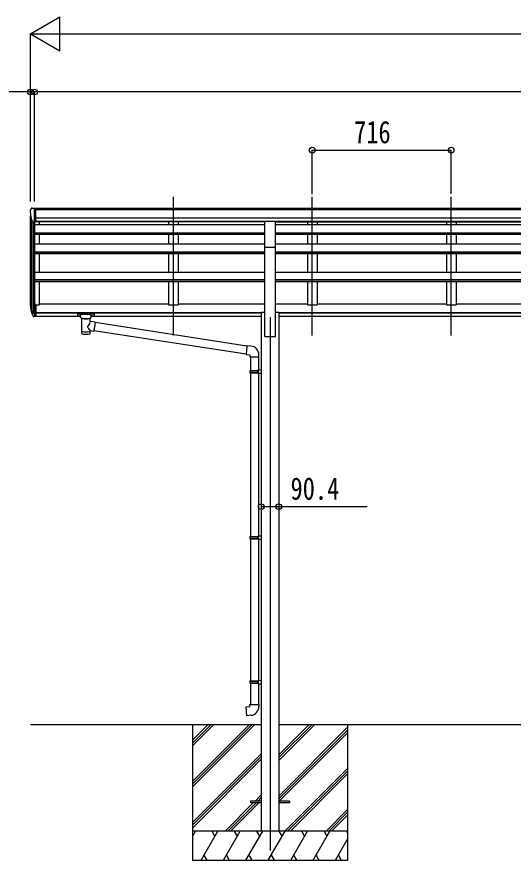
# Model space of a CAD drawing. Units: millimetres, scale not verified. Extents: x -14718 to 14718, y -10395 to 10395.
# Drawn here: x -6372 to -3814, y -6038 to -1688 of the extents above; entities that cross this region are included whole.
import ezdxf
from ezdxf.enums import TextEntityAlignment as Align

# ---------------------------------------------------------------- set-up
doc = ezdxf.new("R2010")
doc.units = ezdxf.units.MM
doc.header["$LTSCALE"] = 40
for name, color, linetype in [('0-3_YKK_12', 2, 'Continuous'), ('0-4_YKK_13', 4, 'Continuous'), ('0-5_YKK_A1', 4, 'Continuous'), ('0-6_YKK_D', 6, 'Continuous')]:
    doc.layers.add(name, color=color, linetype=linetype)
doc.styles.add('ＭＳ ゴシック', font='')
doc.styles.get('ＭＳ ゴシック').set_extended_font_data('MS Gothic')

msp = doc.modelspace()

# ---------------------------------------------------------------- linework, layer by layer
at = {"layer": '0-3_YKK_12'}
for p, q in [((-5565.43, -3331.29), (-5565.43, -2616.41)), ((-4849.43, -3331.29), (-4849.43, -2616.41)), ((-4133.43, -3331.29), (-4133.43, -2616.41)), ((-5067.43, -3237.5), (-5067.43, -5987.5))]:
    msp.add_line(p, q, dxfattribs=at)
at = {"layer": '0-4_YKK_13'}
for p, q in [((-6303.43, -2683.4), (-6303.43, -2684.03)), ((-6296.52, -2674.6), (-6300.59, -2680.4)), ((-6293.43, -2674.03), (-6295.76, -2674.17)), ((-6293.43, -2674.03), (-6274.93, -2674.03)), ((-6281.43, -2747.01), (-6281.43, -2674.03)), ((-6274.93, -2674.03), (-6264.93, -2674.12)), ((-6274.93, -2746.01), (-6274.93, -2674.03)), ((-6264.93, -2675.63), (-6264.93, -2674.12)), ((-6289.05, -2745.2), (-6298.33, -2729.13)), ((-6281.43, -2747.01), (-6286.64, -2746.7)), ((-6274.93, -2746.01), (-6281.43, -2746.01)), ((-5039.93, -2744.27), (-5094.93, -2744.27)), ((-5094.93, -2875.97), (-5094.93, -2744.27)), ((-5039.93, -2875.97), (-5039.93, -2744.27)), ((-5094.93, -2875.97), (-5039.93, -2875.97)), ((-6281.43, -3172.2), (-6281.43, -3234.09)), ((-6274.93, -3172.2), (-6281.43, -3172.2)), ((-6274.93, -3172.2), (-6274.93, -3233.27)), ((-6299.04, -3198.24), (-6288.87, -3217.42)), ((-6287.86, -3216.17), (-6297.62, -3197.75)), ((-6296.45, -3215.1), (-6288.87, -3232.59)), ((-6281.43, -3216.92), (-6286.56, -3216.92)), ((-6274.93, -3210.52), (-6281.43, -3210.52)), ((-6274.93, -3215.92), (-6281.43, -3215.92)), ((-6057.93, -3218.31), (-5974.93, -3218.31)), ((-6281.43, -3218.92), (-6286.28, -3218.92)), ((-6281.43, -3234.09), (-6286.28, -3234.09)), ((-6274.93, -3233.27), (-6281.43, -3233.27)), ((-6059.93, -3218.98), (-6059.93, -3229.74)), ((-6059.93, -3219.17), (-6059.93, -3220.71)), ((-6057.93, -3220.49), (-5974.93, -3220.49)), ((-6057.93, -3230.4), (-6043.43, -3230.4)), ((-6043.43, -3237.21), (-6043.43, -3226.93)), ((-6039.33, -3241.71), (-6039.35, -3322)), ((-5993.53, -3259.28), (-5993.53, -3241.7)), ((-5968.31, -3263.19), (-5993.53, -3259.28)), ((-5989.43, -3237.21), (-5989.43, -3226.93)), ((-5989.43, -3230.4), (-5974.93, -3230.4)), ((-5972.93, -3218.98), (-5972.93, -3229.74)), ((-5993.51, -3322), (-5993.53, -3305.37)), ((-5968.31, -3263.19), (-5975.33, -3308.45)), ((-5186.72, -3386.51), (-5968.62, -3265.21)), ((-5993.53, -3305.63), (-5975.33, -3308.45)), ((-5190.39, -3428.44), (-5975.06, -3306.71)), ((-5165.71, -3386.28), (-5186.55, -3384.46)), ((-5124.63, -3442.03), (-5124.63, -3431.11)), ((-5170.63, -3442.03), (-5124.63, -3442.03)), ((-5168.63, -3442.03), (-5168.63, -3511.56)), ((-5126.63, -3442.03), (-5126.63, -3509)), ((-5170.63, -3513.56), (-5169.63, -3511.56)), ((-5170.63, -3513.56), (-5126.63, -3513.56)), ((-5170.63, -3513.56), (-5170.63, -3521.56)), ((-5170.63, -3521.56), (-5126.63, -3521.56)), ((-5170.63, -3521.56), (-5169.63, -3523.56)), ((-5169.63, -3511.56), (-5126.63, -3511.56)), ((-5131.11, -3513.56), (-5131.54, -3511.56)), ((-5128.63, -3509.06), (-5112.63, -3508.59)), ((-5128.63, -3511.06), (-5128.63, -3509.06)), ((-5128.63, -3511.06), (-5126.63, -3511.06)), ((-5112.63, -3508.59), (-5112.63, -3526.53)), ((-5169.63, -3523.56), (-5126.63, -3523.56)), ((-5168.63, -3523.56), (-5168.63, -4367.74)), ((-5128.63, -3526.06), (-5128.63, -3524.06)), ((-5128.63, -3526.06), (-5112.63, -3526.53)), ((-5126.63, -3526.12), (-5126.63, -4365.19)), ((-5170.63, -4369.74), (-5169.63, -4367.74)), ((-5170.63, -4369.74), (-5126.63, -4369.74)), ((-5170.63, -4369.74), (-5170.63, -4377.74)), ((-5170.63, -4377.74), (-5126.63, -4377.74)), ((-5170.63, -4377.74), (-5169.63, -4379.74)), ((-5169.63, -4367.74), (-5126.63, -4367.74)), ((-5169.63, -4379.74), (-5126.63, -4379.74)), ((-5168.63, -4379.74), (-5168.63, -5112.9)), ((-5131.11, -4369.74), (-5131.54, -4367.74)), ((-5128.63, -4365.24), (-5112.63, -4364.77)), ((-5128.63, -4367.24), (-5128.63, -4365.24)), ((-5128.63, -4367.24), (-5126.63, -4367.24)), ((-5128.63, -4382.24), (-5128.63, -4380.24)), ((-5128.63, -4382.24), (-5112.63, -4382.71)), ((-5126.63, -4382.3), (-5126.63, -5110.35)), ((-5112.63, -4364.77), (-5112.63, -4382.71)), ((-5170.63, -5114.9), (-5169.63, -5112.9)), ((-5170.63, -5114.9), (-5126.63, -5114.9)), ((-5170.63, -5114.9), (-5170.63, -5122.9)), ((-5170.63, -5122.9), (-5126.63, -5122.9)), ((-5170.63, -5122.9), (-5169.63, -5124.9)), ((-5169.63, -5112.9), (-5126.63, -5112.9)), ((-5169.63, -5124.9), (-5126.63, -5124.9)), ((-5168.63, -5124.9), (-5168.63, -5234.9)), ((-5131.11, -5114.9), (-5131.54, -5112.9)), ((-5128.63, -5110.4), (-5112.63, -5109.93)), ((-5128.63, -5112.4), (-5128.63, -5110.4)), ((-5128.63, -5112.4), (-5126.63, -5112.4)), ((-5128.63, -5127.4), (-5128.63, -5125.4)), ((-5128.63, -5127.4), (-5112.63, -5127.87)), ((-5126.63, -5127.46), (-5126.63, -5234.9)), ((-5112.63, -5109.93), (-5112.63, -5127.87)), ((-5170.63, -5234.9), (-5124.63, -5234.9)), ((-5170.63, -5244.9), (-5170.63, -5234.9)), ((-5124.63, -5234.9), (-5124.63, -5245.82)), ((-5167.43, -5733), (-5167.43, -5742)), ((-5112.63, -5733), (-5167.43, -5733)), ((-4967.43, -5733), (-5022.23, -5733)), ((-4967.43, -5733), (-4967.43, -5742)), ((-5112.63, -5742), (-5167.43, -5742)), ((-4967.43, -5742), (-5022.23, -5742))]:
    msp.add_line(p, q, dxfattribs=at)
for points in [[(-6059.93, -3218.98), (-6059.89, -3218.78), (-6059.81, -3218.65), (-6059.71, -3218.55), (-6059.61, -3218.49), (-6059.49, -3218.45), (-6059.2, -3218.38), (-6058.71, -3218.34), (-6058.16, -3218.32), (-6057.93, -3218.31)], [(-5974.93, -3218.31), (-5974.58, -3218.32), (-5974.05, -3218.34), (-5973.6, -3218.4), (-5973.29, -3218.47), (-5973.13, -3218.57), (-5973.01, -3218.71), (-5972.94, -3218.89), (-5972.93, -3218.98)], [(-6059.93, -3229.74), (-6059.89, -3229.93), (-6059.81, -3230.07), (-6059.71, -3230.16), (-6059.61, -3230.22), (-6059.49, -3230.27), (-6059.2, -3230.33), (-6058.71, -3230.38), (-6058.16, -3230.4), (-6057.93, -3230.4)], [(-6043.39, -3237.15), (-6043.42, -3237.51), (-6043.17, -3238.47), (-6042.65, -3239.35), (-6041.85, -3240.19), (-6040.73, -3240.99), (-6039.33, -3241.71)], [(-5993.53, -3241.7), (-5993.3, -3241.61), (-5991.94, -3240.87), (-5990.83, -3240.02), (-5990.07, -3239.16), (-5989.61, -3238.26), (-5989.44, -3237.37)], [(-5974.93, -3230.4), (-5974.58, -3230.4), (-5974.05, -3230.37), (-5973.6, -3230.32), (-5973.29, -3230.24), (-5973.13, -3230.15), (-5973.01, -3230.01), (-5972.94, -3229.83), (-5972.93, -3229.74)], [(-5186.55, -3384.46), (-5190.55, -3430.28), (-5170.63, -3432.03), (-5170.63, -3442.03)], [(-5131.11, -3513.56), (-5131.11, -3521.56), (-5131.54, -3523.56)], [(-5128.63, -3524.06), (-5126.63, -3524.06), (-5126.63, -3511.06)], [(-5131.11, -4369.74), (-5131.11, -4377.74), (-5131.54, -4379.74)], [(-5128.63, -4380.24), (-5126.63, -4380.24), (-5126.63, -4367.24)], [(-5131.11, -5114.9), (-5131.11, -5122.9), (-5131.54, -5124.9)], [(-5128.63, -5125.4), (-5126.63, -5125.4), (-5126.63, -5112.4)], [(-5165.71, -5290.65), (-5186.55, -5292.47), (-5190.55, -5246.65), (-5170.63, -5244.9)]]:
    msp.add_lwpolyline(points, dxfattribs=at)
for centre, radius, start, end in [((-6300.43, -2683.4), 3, 93, 180), ((-6101.43, -2684.03), 202, 180, 192.90261), ((-6295.7, -2675.17), 1, 93.5, 145), ((-6286.46, -2743.7), 3, 210, 266.5), ((-6212.77, -3176.08), 89.07, 174.49576, 194.41188), ((-6213.48, -3171.8), 88.05, 177.22392, 197.21071), ((-6168.21, -3179.02), 133.22, 183.27987, 195.71302), ((-6286.28, -3215.92), 3, 210, 270), ((-6286.56, -3215.42), 1.5, 210, 270), ((-6286.28, -3231.09), 3, 210, 270), ((-5169.63, -3431.11), 45, 0, 85), ((-5169.63, -5245.82), 45, 275, 0)]:
    msp.add_arc(centre, radius, start, end, dxfattribs=at)
for centre, major_axis, ratio, start_param, end_param in [((-6057.93, -3220.71), (2, 0), 0.109601, 1.5707963, 3.1415927), ((-6016.43, -3226.93), (27, 0), 0.122176, 6.2831853, 9.424778), ((-6016.42, -3242.16), (-22.91, 0.42), 0.072511, 0.0008029, 1.5715993), ((-6016.42, -3243.79), (-22.91, 0.42), 0.072511, 0.0008029, 1.5715993), ((-6016.44, -3242.16), (22.92, 0.42), 0.07247, 4.71158, 6.2823764), ((-6016.44, -3243.79), (22.92, 0.42), 0.07247, 4.71158, 6.2823764), ((-6016.43, -3285.82), (-22.81, -26.62), 0.234429, 1.6855472, 3.1268519), ((-6005.43, -3237.21), (16, 0), 0.361356, 6.2636979, 6.2831853), ((-5974.93, -3220.71), (2, 0), 0.109601, 0, 1.5707963), ((-6013.88, -3283.18), (20.32, -22.25), 0.045535, 0.0389954, 1.3075346), ((-6016.43, -3322), (22.92, 0), 0.101955, 3.1415499, 6.2833984), ((-6016.43, -3309.56), (22.91, 0), 0.122865, 3.1415927, 6.2831853)]:
    msp.add_ellipse(centre, major_axis=major_axis, ratio=ratio, start_param=start_param, end_param=end_param, dxfattribs=at)
at = {"layer": '0-5_YKK_A1'}
for p, q in [((-6274.93, -2675.63), (-569.93, -2675.63)), ((-6274.93, -2680.98), (-569.93, -2680.98)), ((-6301.43, -3176.07), (-6301.43, -2712.38)), ((-6297.15, -2731.18), (-6297.15, -3198.64)), ((-6274.93, -2724.51), (-559.93, -2724.51)), ((-6287.43, -2746.54), (-6287.43, -3216.64)), ((-6281.43, -2747.01), (-6281.43, -3172.2)), ((-5094.93, -2760.41), (-6281.43, -2760.41)), ((-6274.93, -2742.18), (-559.93, -2742.18)), ((-5094.93, -2744.55), (-6274.93, -2744.55)), ((-6256.43, -2744.55), (-6256.43, -2760.41)), ((-5590.43, -2744.64), (-5590.43, -2760.41)), ((-5540.43, -2744.64), (-5540.43, -2760.41)), ((-5039.93, -2744.55), (-1794.93, -2744.55)), ((-1794.93, -2760.41), (-5039.93, -2760.41)), ((-4874.43, -2744.64), (-4874.43, -2760.41)), ((-4824.43, -2744.64), (-4824.43, -2760.41)), ((-4158.43, -2744.64), (-4158.43, -2760.41)), ((-4108.43, -2744.64), (-4108.43, -2760.41)), ((-6281.43, -2802.11), (-5094.93, -2802.11)), ((-6281.43, -2803.8), (-5094.93, -2803.8)), ((-6281.43, -2808.21), (-5094.93, -2808.21)), ((-6256.43, -2808.21), (-6256.43, -2859.18)), ((-5590.43, -2808.21), (-5590.43, -2859.18)), ((-5540.43, -2808.21), (-5540.43, -2859.18)), ((-5039.93, -2802.11), (-1794.93, -2802.11)), ((-5039.93, -2803.8), (-1794.93, -2803.8)), ((-5039.93, -2808.21), (-1794.93, -2808.21)), ((-4874.43, -2808.21), (-4874.43, -2859.18)), ((-4824.43, -2808.21), (-4824.43, -2859.18)), ((-4158.43, -2808.21), (-4158.43, -2859.18)), ((-4108.43, -2808.21), (-4108.43, -2859.18)), ((-6281.43, -2859.18), (-5094.93, -2859.18)), ((-5039.93, -2859.18), (-1794.93, -2859.18)), ((-6281.43, -2899.83), (-5094.93, -2899.83)), ((-6281.43, -2901.52), (-5094.93, -2901.52)), ((-6281.27, -2908.24), (-5094.93, -2908.24)), ((-6256.43, -2908.24), (-6256.43, -3004.93)), ((-5590.43, -2908.24), (-5590.43, -3004.93)), ((-5540.43, -2908.24), (-5540.43, -3004.93)), ((-5094.93, -3337.5), (-5094.93, -2875.97)), ((-5039.93, -3337.5), (-5039.93, -2875.97)), ((-5039.93, -2899.83), (-1794.93, -2899.83)), ((-5039.93, -2901.52), (-1794.93, -2901.52)), ((-5039.93, -2908.24), (-1794.93, -2908.24)), ((-4874.43, -2908.24), (-4874.43, -3004.93)), ((-4824.43, -2908.24), (-4824.43, -3004.93)), ((-4158.43, -2908.24), (-4158.43, -3004.93)), ((-4108.43, -2908.24), (-4108.43, -3004.93)), ((-6281.43, -3004.93), (-5094.93, -3004.93)), ((-5094.93, -3044.39), (-6281.43, -3044.39)), ((-5039.93, -3004.93), (-1794.93, -3004.93)), ((-1794.93, -3044.39), (-5039.93, -3044.39)), ((-5094.93, -3046.07), (-6281.43, -3046.07)), ((-5094.93, -3055.11), (-6281.43, -3055.11)), ((-6256.43, -3055.11), (-6256.43, -3173.03)), ((-5590.43, -3055.11), (-5590.43, -3173.03)), ((-5540.43, -3055.11), (-5540.43, -3173.03)), ((-1794.93, -3046.07), (-5039.93, -3046.07)), ((-1794.93, -3055.11), (-5039.93, -3055.11)), ((-4874.43, -3055.11), (-4874.43, -3173.03)), ((-4824.43, -3055.11), (-4824.43, -3173.03)), ((-4158.43, -3055.11), (-4158.43, -3173.03)), ((-4108.43, -3055.11), (-4108.43, -3173.03)), ((-6274.93, -3173.03), (-6256.43, -3173.03)), ((-6256.43, -3168.23), (-5590.43, -3168.23)), ((-5590.43, -3173.03), (-5540.43, -3173.03)), ((-5540.43, -3168.23), (-5094.93, -3168.23)), ((-5039.93, -3168.23), (-4874.43, -3168.23)), ((-4874.43, -3173.03), (-4824.43, -3173.03)), ((-4824.43, -3168.23), (-4158.43, -3168.23)), ((-4158.43, -3173.03), (-4108.43, -3173.03)), ((-4108.43, -3168.23), (-3442.43, -3168.23)), ((-6274.93, -3212.54), (-5112.63, -3212.54)), ((-6274.93, -3213.92), (-5112.63, -3213.92)), ((-5112.63, -3211.12), (-5112.63, -5887.5)), ((-5112.63, -3211.12), (-5094.93, -3211.12)), ((-5039.93, -3211.12), (-5022.23, -3211.12)), ((-5022.23, -3211.12), (-5022.23, -5887.5)), ((-5022.23, -3212.54), (-1812.63, -3212.54)), ((-5022.23, -3213.92), (-1812.63, -3213.92)), ((-6274.93, -3231.09), (-6043.43, -3231.09)), ((-5989.43, -3231.09), (-5112.63, -3231.09)), ((-5022.23, -3231.09), (-1812.63, -3231.09)), ((-5094.93, -3337.5), (-5039.93, -3337.5)), ((-6301.43, -5337.5), (-5112.63, -5337.5)), ((-5467.43, -5337.5), (-5467.43, -6037.5)), ((-5467.43, -5631.68), (-5173.25, -5337.5)), ((-5467.43, -5645.82), (-5159.11, -5337.5)), ((-5467.43, -5659.96), (-5144.97, -5337.5)), ((-5467.43, -5447.83), (-5357.1, -5337.5)), ((-5467.43, -5433.69), (-5371.24, -5337.5)), ((-5467.43, -5419.55), (-5385.38, -5337.5)), ((-5022.23, -5337.5), (-1812.63, -5337.5)), ((-5022.23, -5523.13), (-4836.6, -5337.5)), ((-5022.23, -5508.99), (-4850.74, -5337.5)), ((-5022.23, -5494.85), (-4864.88, -5337.5)), ((-4667.43, -5337.5), (-4667.43, -6037.5)), ((-5022.23, -5706.98), (-4667.43, -5352.18)), ((-5022.23, -5721.12), (-4667.43, -5366.32)), ((-5019.97, -5733), (-4667.43, -5380.46)), ((-5467.43, -5843.81), (-5112.63, -5489.01)), ((-5467.43, -5857.95), (-5112.63, -5503.15)), ((-5467.43, -5872.09), (-5112.63, -5517.29)), ((-4990.62, -5887.5), (-4667.43, -5564.31)), ((-4976.48, -5887.5), (-4667.43, -5578.45)), ((-4962.34, -5887.5), (-4667.43, -5592.59)), ((-5144.49, -5733), (-5112.63, -5701.14)), ((-5130.35, -5733), (-5112.63, -5715.28)), ((-5116.2, -5733), (-5112.63, -5729.43)), ((-5298.99, -5887.5), (-5153.49, -5742)), ((-5284.85, -5887.5), (-5139.35, -5742)), ((-5270.7, -5887.5), (-5125.2, -5742)), ((-4778.49, -5887.5), (-4667.43, -5776.44)), ((-4764.35, -5887.5), (-4667.43, -5790.58)), ((-4750.2, -5887.5), (-4667.43, -5804.73)), ((-4667.43, -5887.5), (-5467.43, -5887.5)), ((-5467.43, -5915), (-5451.55, -5887.5)), ((-5422.68, -6037.5), (-5336.08, -5887.5)), ((-5351.08, -5913.48), (-5366.08, -5887.5)), ((-5307.21, -6037.5), (-5220.61, -5887.5)), ((-5235.61, -5913.48), (-5250.61, -5887.5)), ((-5191.74, -6037.5), (-5105.14, -5887.5)), ((-5120.14, -5913.48), (-5135.14, -5887.5)), ((-5076.27, -6037.5), (-4989.67, -5887.5)), ((-5004.67, -5913.48), (-5019.67, -5887.5)), ((-4960.8, -6037.5), (-4874.2, -5887.5)), ((-4889.2, -5913.48), (-4904.2, -5887.5)), ((-4845.33, -6037.5), (-4758.73, -5887.5)), ((-4788.73, -5887.5), (-4773.73, -5913.48)), ((-4673.26, -5887.5), (-4667.43, -5897.6)), ((-4729.86, -6037.5), (-4667.43, -5929.36)), ((-5467.43, -6037.5), (-4667.43, -6037.5)), ((-5407.69, -6011.52), (-5392.69, -6037.5)), ((-5292.22, -6011.52), (-5277.22, -6037.5)), ((-5176.74, -6011.52), (-5161.74, -6037.5)), ((-5061.27, -6011.52), (-5046.28, -6037.5)), ((-4945.8, -6011.52), (-4930.81, -6037.5)), ((-4830.33, -6011.52), (-4815.34, -6037.5)), ((-4714.87, -6011.52), (-4699.87, -6037.5))]:
    msp.add_line(p, q, dxfattribs=at)
at = {"layer": '0-6_YKK_D'}
for p, q in [((-6301.43, -1775.63), (-6149.88, -1688.13)), ((-6149.88, -1863.13), (-6149.88, -1688.13)), ((-6301.43, -2640.85), (-6301.43, -1774.63)), ((-6301.43, -1775.63), (-6149.88, -1863.13)), ((-6301.43, -1775.63), (-5998.32, -1775.63)), ((-6126.43, -1775.63), (5019.57, -1775.63)), ((-6301.43, -2640.85), (-6301.43, -2074.63)), ((-6281.43, -2639.85), (-6281.43, -2074.63)), ((-6281.43, -2639.85), (-6281.43, -2074.63)), ((-553.43, -2075.63), (-6281.43, -2075.63)), ((-4849.43, -2603.45), (-4849.43, -2374.63)), ((-4849.43, -2375.63), (-4133.43, -2375.63)), ((-4133.43, -2600.57), (-4133.43, -2374.63))]:
    msp.add_line(p, q, dxfattribs=at)
for points in [[(-6281.43, -2075.63), (-6301.43, -2075.63), (-6547.73, -2075.63)], [(-5112.63, -4214.39), (-5022.23, -4214.39), (-4565.93, -4214.39)]]:
    msp.add_lwpolyline(points, dxfattribs=at)
for centre in [(-6301.43, -2075.63), (-6281.43, -2075.63), (-6281.43, -2075.63), (-4849.43, -2375.63), (-4133.43, -2375.63), (-5112.63, -4214.39), (-5022.23, -4214.39)]:
    msp.add_circle(centre, 14.88, dxfattribs=at)

# ---------------------------------------------------------------- texts
at = {"layer": '0-6_YKK_D', "style": 'ＭＳ ゴシック', "width": 0.8}
for s, p in [('716', (-4634.23, -2374.63)), ('90.4', (-4961.73, -4213.39))]:
    msp.add_text(s, height=115.5, dxfattribs=at).set_placement(p, align=Align.BOTTOM_LEFT)

doc.saveas('drawing.dxf')
